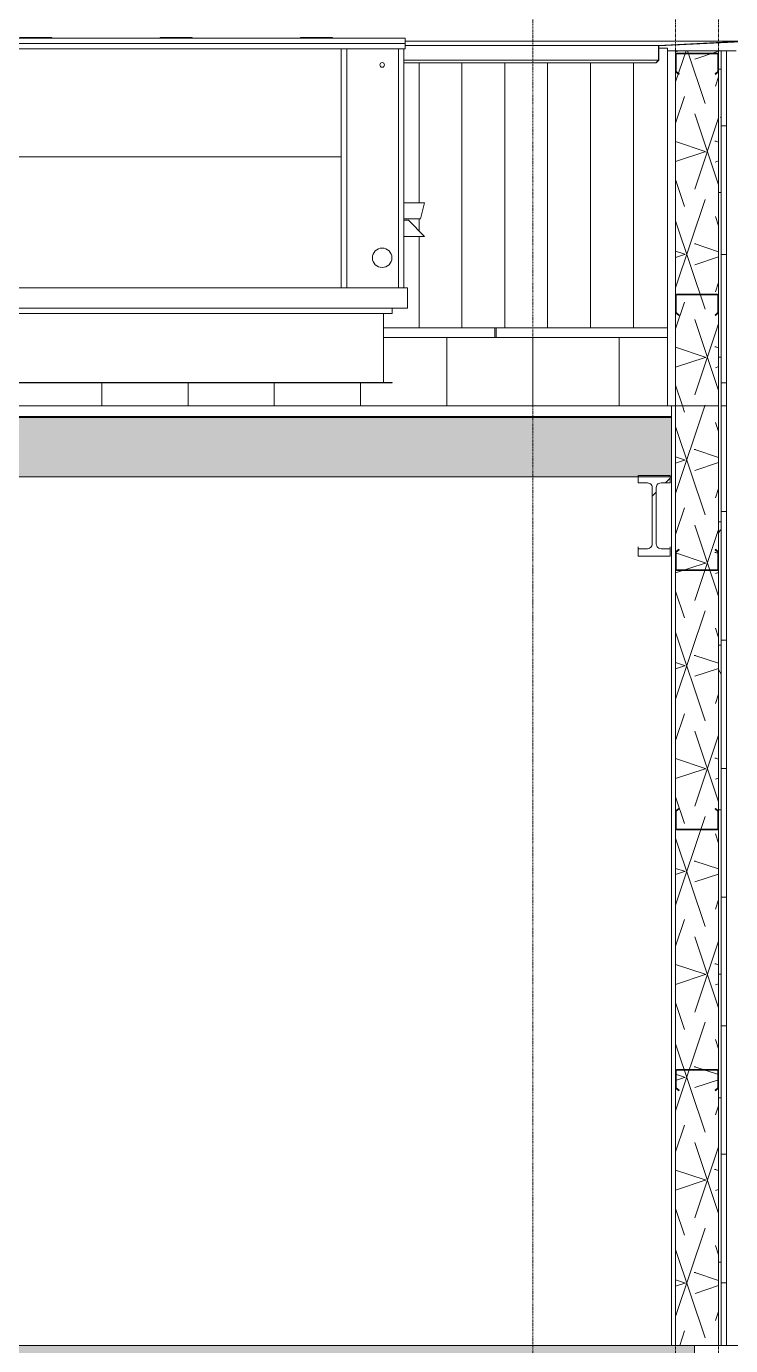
# Model space of a CAD drawing. Header units: inches. Extents: x 21386 to 98862, y -290 to 853.
# Drawn here: x 29693.4 to 29824.8, y 0 to 246.3 of the extents above; entities that cross this region are included whole.
import ezdxf

# ---------------------------------------------------------------- set-up
doc = ezdxf.new("R2010")
doc.units = ezdxf.units.IN
doc.header["$MEASUREMENT"] = 0
doc.linetypes.add('Dash Dot 3_16_', pattern=[0.3125, 0.1875, -0.0625, 0, -0.0625])
doc.linetypes.add('Grid Line 1_2_', pattern=[0.875, 0.5, -0.125, 0.125, -0.125])
for name, color, linetype, lineweight in [('A-ANNO-SYMB', 150, 'Continuous', 9), ('A-CLNG', 13, 'Continuous', 13), ('A-CLNG-PATT', 13, 'Continuous', 25), ('A-FLOR', 192, 'Continuous', 13), ('A-FLOR-LEVL', 51, 'Continuous', 9), ('A-FLOR-MCUT', 51, 'Continuous', 9), ('A-FLOR-PATT', 8, 'Continuous', 25), ('A-ROOF', 132, 'Continuous', 13), ('A-ROOF-PATT', 132, 'Continuous', 13), ('A-WALL', 113, 'Continuous', 13), ('A-WALL-PATT', 111, 'Continuous', 25), ('M-EQPM', 50, 'Continuous', 13), ('S-BEAM', 12, 'Continuous', 13), ('S-GRID', 1, 'Continuous', 9)]:
    doc.layers.add(name, color=color, linetype=linetype, lineweight=lineweight)
pattern_1 = [(0, (22033.272, 107.706), (0, 24), []), (90, (22033.272, 107.706), (-24, 1e-15), [])]
pattern_2 = [(0, (22033.272, 107.706), (30.72, 7.68), [2.534, -20.506, 2.534, -20.506, -122.88]), (0, (22033.272, 107.706), (30.72, 7.68), [-46.08, 2.534, -43.546, 2.534, -20.506, -53.76]), (0, (22033.272, 107.706), (30.72, 7.68), [-115.2, 2.534, -12.826, 2.534, -35.866]), (120, (22044.792, 111.546), (-22.011075, 22.7643004), [2.534, -20.506, 2.534, -20.506, -122.88]), (120, (22044.792, 111.546), (-22.011075, 22.7643004), [-46.08, 2.534, -43.546, 2.534, -20.506, -53.76]), (120, (22044.792, 111.546), (-22.011075, 22.7643004), [-115.2, 2.534, -12.826, 2.534, -35.866]), (240, (22048.632, 126.906), (-8.708925, -30.4443004), [2.534, -20.506, 2.534, -20.506, -122.88]), (240, (22048.632, 126.906), (-8.708925, -30.4443004), [-46.08, 2.534, -43.546, 2.534, -20.506, -53.76]), (240, (22048.632, 126.906), (-8.708925, -30.4443004), [-115.2, 2.534, -12.826, 2.534, -35.866])]
pattern_3 = [(161.57, (22034.232, 108.666), (-7.6802237, -0.0009796), [0, -54.643, 6.067, 0]), (18.43, (22032.312, 108.666), (-7.6802237, 0.0009796), [0, -54.643, 6.067, 0]), (108.43, (22034.232, 108.666), (3.8382953, -19.2013653), [18.211, -42.499]), (71.57, (22032.312, 108.666), (3.8382953, 19.2013653), [18.211, -42.499])]
pattern_4 = [(45, (22033.272, 107.706), (-19.007, 19.007), []), (45, (22033.272, 136.506), (-19.007, 19.007), [])]

# ---------------------------------------------------------------- blocks, each defined once
blk = doc.blocks.new('Struct_Xcel_Sports Complex_rvt-2-Building Section - North_South looking East _ Clinic')
at = {"layer": 'A-FLOR-PATT', "lineweight": 9}
h = blk.add_hatch(dxfattribs=at)
h.set_pattern_fill('FP_26', color=256, style=0, pattern_type=2)
h.set_pattern_definition([(50, (22033.27, 107.706), (55.0854, -4.8198), [5.76, -63.36]), (355, (22033.27, 107.706), (-10.6557, 57.7685), [4.608, -50.688]), (100.451, (22037.863, 107.305), (44.4295, 52.9487), [4.895, -53.848]), (46.184, (22033.27, 123.066), (81.9644, -12.712), [8.64, -95.04]), (96.636, (22040.1, 122.01), (71.7815, 74.8124), [7.343, -80.772]), (351.184, (22033.27, 123.07), (71.782, 74.8124), [6.912, -76.032]), (21, (22040.95, 119.226), (45.842, -30.9215), [5.76, -63.36]), (326, (22040.95, 119.226), (18.687, 55.6915), [4.608, -50.688]), (71.451, (22044.77, 116.65), (64.529, 24.77), [4.895, -53.848]), (37.5, (22033.272, 107.706), (0.9339, 25.5668), [2.534, -47.539, 2.534, -48.922, -50.88]), (37.5, (22033.272, 107.706), (0.9339, 25.5668), [-101.53, 2.534, -48.346]), (7.5, (22033.272, 107.706), (20.20404, 30.2913), [2.534, -26.803, 2.534, -46.387, -19.392]), (7.5, (22033.272, 107.706), (20.20404, 30.2913), [-78.259, 2.534, -16.858]), (327.5, (22016.146, 107.706), (40.9978, -1.7324), [2.534, -16.666, 2.534, -57.37, -79.488]), (327.5, (22016.146, 107.706), (40.9978, -1.7324), [-79.104, 2.534, -76.954]), (317.5, (22008.466, 107.706), (44.7889, 7.6878), [2.534, -22.426, 2.534, -37.248, -56.448]), (317.5, (22008.466, 107.706), (44.7889, 7.6878), [-64.742, 2.534, -53.914])])
h.paths.add_polyline_path([(20899.55, -6), (22790.8, -6), (22790.8, 0), (20899.55, 0), (20899.55, -1.69)], flags=0)
at = {"layer": 'A-FLOR', "color": 7}
blk.add_line((22790.8, 0), (20899.55, 0), dxfattribs=at)
at = {"layer": 'A-FLOR-MCUT', "color": 7, "lineweight": 13}
blk.add_line((22790.8, -6), (22790.8, 0), dxfattribs=at)
blk = doc.blocks.new('Girt_C - 8_D-1405489-Building Section - North_South looking East _ Clinic')
at = {"layer": 'S-BEAM', "color": 7}
for p, q in [((22787.3, 51.37), (22787.3, 48.05)), ((22787.41, 48.11), (22787.41, 51.37)), ((22795.12, 51.55), (22787.49, 51.55)), ((22787.49, 51.45), (22795.12, 51.45)), ((22795.19, 51.37), (22795.19, 48.11)), ((22795.3, 48.05), (22795.3, 51.37)), ((22787.3, 48.05), (22787.88, 47.57)), ((22787.95, 47.66), (22787.41, 48.11)), ((22787.88, 47.57), (22787.95, 47.66)), ((22795.19, 48.11), (22794.66, 47.66)), ((22794.66, 47.66), (22794.73, 47.57)), ((22794.73, 47.57), (22795.3, 48.05))]:
    blk.add_line(p, q, dxfattribs=at)
for centre, radius, start, end in [((22787.49, 51.37), 0.188, 90, 180), ((22787.49, 51.37), 0.0782, 90, 177.8773), ((22795.12, 51.37), 0.187, 360, 90), ((22795.12, 51.37), 0.0782, 3.0424, 90)]:
    blk.add_arc(centre, radius, start, end, dxfattribs=at)
blk = doc.blocks.new('Girt_C - 8_D-1781282-Building Section - North_South looking East _ Clinic')
at = {"layer": 'S-BEAM', "lineweight": 9}
h = blk.add_hatch(dxfattribs=at)
h.set_pattern_fill('FP_18', color=8, style=0, pattern_type=2)
h.set_pattern_definition(pattern_4)
h.paths.add_polyline_path([(22795.12, 96.32), (22795.12, 96.43), (22787.49, 96.43), (22787.49, 96.32)], flags=0)
h.paths.add_polyline_path([(22787.41, 96.5), (22787.41, 99.77), (22787.95, 100.22), (22787.88, 100.3), (22787.3, 99.82), (22787.3, 96.51)], flags=0)
h.paths.add_polyline_path([(22795.19, 96.5), (22795.3, 96.51), (22795.3, 99.82), (22794.73, 100.3), (22794.66, 100.22), (22795.19, 99.77)], flags=0)
at = {"layer": 'S-BEAM', "color": 7}
for p, q in [((22787.88, 100.3), (22787.3, 99.82)), ((22787.3, 99.82), (22787.3, 96.51)), ((22787.41, 99.77), (22787.95, 100.22)), ((22787.41, 96.5), (22787.41, 99.77)), ((22787.95, 100.22), (22787.88, 100.3)), ((22794.73, 100.3), (22794.66, 100.22)), ((22794.66, 100.22), (22795.19, 99.77)), ((22795.3, 99.82), (22794.73, 100.3)), ((22795.19, 99.77), (22795.19, 96.5)), ((22795.3, 96.51), (22795.3, 99.82)), ((22795.12, 96.43), (22787.49, 96.43)), ((22787.49, 96.32), (22795.12, 96.32))]:
    blk.add_line(p, q, dxfattribs=at)
for centre, radius, start, end in [((22787.49, 96.51), 0.187, 180, 270), ((22787.49, 96.51), 0.0782, 183.0424, 270), ((22795.12, 96.51), 0.188, 270, 0), ((22795.12, 96.51), 0.0782, 270, 357.8773)]:
    blk.add_arc(centre, radius, start, end, dxfattribs=at)
blk = doc.blocks.new('W-Wide Flange - 1_-5_-1341919-Building Section - North_South looking East _ Clinic')
at = {"layer": 'S-BEAM', "lineweight": 9}
h = blk.add_hatch(dxfattribs=at)
h.set_pattern_fill('FP_18', color=8, style=0, pattern_type=2)
h.set_pattern_definition(pattern_4)
h.paths.add_polyline_path([(22782.13, 147.41), (22786.3, 147.41), (22786.3, 148.77), (22784.37, 148.79), (22784.01, 148.97), (22783.77, 149.28), (22783.68, 149.67), (22783.7, 160.37), (22783.87, 160.73), (22784.18, 160.97), (22784.57, 161.06), (22786.3, 161.06), (22786.3, 162.42), (22780.3, 162.42), (22780.3, 161.06), (22782.24, 161.04), (22782.59, 160.87), (22782.84, 160.56), (22782.93, 160.17), (22782.91, 149.46), (22782.73, 149.11), (22782.42, 148.86), (22782.04, 148.77), (22780.3, 148.77), (22780.3, 147.41)], flags=0)
at = {"layer": 'S-BEAM', "color": 7}
for p, q in [((22786.3, 162.42), (22780.3, 162.42)), ((22780.3, 162.42), (22780.3, 161.06)), ((22780.3, 161.06), (22782.04, 161.06)), ((22782.93, 160.17), (22782.93, 149.66)), ((22783.68, 149.66), (22783.68, 160.17)), ((22784.57, 161.06), (22786.3, 161.06)), ((22786.3, 161.06), (22786.3, 162.42)), ((22782.04, 148.77), (22780.3, 148.77)), ((22780.3, 148.77), (22780.3, 147.41)), ((22786.3, 148.77), (22784.57, 148.77)), ((22786.3, 147.41), (22786.3, 148.77)), ((22780.3, 147.41), (22786.3, 147.41))]:
    blk.add_line(p, q, dxfattribs=at)
at = {"layer": 'S-BEAM', "color": 8, "lineweight": 9}
for p, q in [((22780.3, 149.12), (22780.3, 148.77)), ((22786.3, 148.77), (22786.3, 149.12))]:
    blk.add_line(p, q, dxfattribs=at)
at = {"layer": 'S-BEAM', "color": 7, "flags": 128}
for points in [[(22782.04, 161.06), (22782.24, 161.04), (22782.42, 160.97), (22782.59, 160.87), (22782.73, 160.73), (22782.84, 160.56), (22782.91, 160.37), (22782.93, 160.17)], [(22783.68, 160.17), (22783.7, 160.37), (22783.77, 160.56), (22783.87, 160.73), (22784.01, 160.87), (22784.18, 160.97), (22784.37, 161.04), (22784.57, 161.06)], [(22782.93, 149.66), (22782.91, 149.46), (22782.84, 149.28), (22782.73, 149.11), (22782.59, 148.97), (22782.42, 148.86), (22782.24, 148.79), (22782.04, 148.77)], [(22784.57, 148.77), (22784.37, 148.79), (22784.18, 148.86), (22784.01, 148.97), (22783.87, 149.11), (22783.77, 149.28), (22783.7, 149.46), (22783.68, 149.66)]]:
    blk.add_lwpolyline(points, dxfattribs=at)
blk = doc.blocks.new('Girt_C - 8_D-1782473-Building Section - North_South looking East _ Clinic')
at = {"layer": 'S-BEAM', "color": 7}
for p, q in [((22787.3, 241.11), (22787.3, 237.8)), ((22787.41, 237.85), (22787.41, 241.11)), ((22795.12, 241.3), (22787.49, 241.3)), ((22787.49, 241.19), (22795.12, 241.19)), ((22795.19, 241.11), (22795.19, 237.85)), ((22795.3, 237.8), (22795.3, 241.11)), ((22787.3, 237.8), (22787.88, 237.31)), ((22787.95, 237.4), (22787.41, 237.85)), ((22787.88, 237.31), (22787.95, 237.4)), ((22795.19, 237.85), (22794.66, 237.4)), ((22794.66, 237.4), (22794.73, 237.31)), ((22794.73, 237.31), (22795.3, 237.8))]:
    blk.add_line(p, q, dxfattribs=at)
for centre, radius, start, end in [((22787.49, 241.11), 0.188, 90, 180), ((22787.49, 241.11), 0.0782, 90, 176.9576), ((22795.12, 241.11), 0.188, 0, 90), ((22795.12, 241.11), 0.0782, 2.1227, 90)]:
    blk.add_arc(centre, radius, start, end, dxfattribs=at)
blk = doc.blocks.new('Girt_C - 8_D-1781644-Building Section - North_South looking East _ Clinic')
at = {"layer": 'S-BEAM', "lineweight": 9}
h = blk.add_hatch(dxfattribs=at)
h.set_pattern_fill('FP_18', color=8, style=0, pattern_type=2)
h.set_pattern_definition(pattern_4)
h.paths.add_polyline_path([(22787.49, 144.69), (22795.12, 144.69), (22795.12, 144.8), (22787.49, 144.79)], flags=0)
h.paths.add_polyline_path([(22795.19, 144.87), (22795.3, 144.88), (22795.3, 148.19), (22794.73, 148.67), (22794.66, 148.59), (22795.19, 148.14)], flags=0)
h.paths.add_polyline_path([(22787.41, 144.87), (22787.41, 148.14), (22787.95, 148.59), (22787.88, 148.67), (22787.3, 148.19), (22787.3, 144.88)], flags=0)
at = {"layer": 'S-BEAM', "color": 7}
for p, q in [((22787.88, 148.67), (22787.3, 148.19)), ((22787.3, 148.19), (22787.3, 144.88)), ((22787.41, 148.14), (22787.95, 148.59)), ((22787.41, 144.87), (22787.41, 148.14)), ((22787.95, 148.59), (22787.88, 148.67)), ((22794.73, 148.67), (22794.66, 148.59)), ((22794.66, 148.59), (22795.19, 148.14)), ((22795.3, 148.19), (22794.73, 148.67)), ((22795.19, 148.14), (22795.19, 144.87)), ((22795.3, 144.88), (22795.3, 148.19)), ((22795.12, 144.8), (22787.49, 144.8)), ((22787.49, 144.69), (22795.12, 144.69))]:
    blk.add_line(p, q, dxfattribs=at)
for centre, radius, start, end in [((22787.49, 144.88), 0.188, 180, 270), ((22787.49, 144.88), 0.0782, 182.1227, 270), ((22795.12, 144.88), 0.188, 270, 0), ((22795.12, 144.88), 0.0782, 270, 356.9576)]:
    blk.add_arc(centre, radius, start, end, dxfattribs=at)
blk = doc.blocks.new('Girt_C - 8_D-V40-Building Section - North_South looking East _ Clinic')
at = {"layer": 'S-BEAM', "color": 7}
for p, q in [((22787.3, 196.11), (22787.3, 192.8)), ((22787.41, 192.85), (22787.41, 196.11)), ((22795.12, 196.3), (22787.49, 196.3)), ((22787.49, 196.19), (22795.12, 196.19)), ((22795.19, 196.11), (22795.19, 192.85)), ((22795.3, 192.8), (22795.3, 196.11)), ((22787.3, 192.8), (22787.88, 192.31)), ((22787.95, 192.4), (22787.41, 192.85)), ((22787.88, 192.31), (22787.95, 192.4)), ((22795.19, 192.85), (22794.66, 192.4)), ((22794.66, 192.4), (22794.73, 192.31)), ((22794.73, 192.31), (22795.3, 192.8))]:
    blk.add_line(p, q, dxfattribs=at)
for centre, radius, start, end in [((22787.49, 196.11), 0.188, 90, 180), ((22787.49, 196.11), 0.0782, 90, 176.9576), ((22795.12, 196.11), 0.188, 0, 90), ((22795.12, 196.11), 0.0782, 2.1227, 90)]:
    blk.add_arc(centre, radius, start, end, dxfattribs=at)
blk = doc.blocks.new('AHU-Rooftop-Carrier 48TC 15-28 ton - TC017-1749339-Building Section - North_South looking East _ Clinic')
at = {"layer": 'M-EQPM', "color": 8, "lineweight": 9}
for p, q in [((22651.4, 243.08), (22651.4, 244.08)), ((22651.4, 244.08), (22736.83, 244.08)), ((22664.93, 244.21), (22670.93, 244.21)), ((22664.93, 244.08), (22664.93, 244.21)), ((22670.93, 244.21), (22670.93, 244.08)), ((22691.12, 244.21), (22697.12, 244.21)), ((22691.12, 244.08), (22691.12, 244.21)), ((22697.12, 244.21), (22697.12, 244.08)), ((22717.3, 244.21), (22723.3, 244.21)), ((22717.3, 244.08), (22717.3, 244.21)), ((22723.3, 244.21), (22723.3, 244.08)), ((22736.83, 244.08), (22736.83, 243.08)), ((22651.4, 242.08), (22651.4, 243.08)), ((22651.4, 243.08), (22736.83, 243.08)), ((22651.65, 242.08), (22651.4, 242.08)), ((22651.65, 242.08), (22736.58, 242.08)), ((22651.65, 197.46), (22651.65, 242.08)), ((22652.65, 242.08), (22652.65, 197.46)), ((22724.93, 242.08), (22724.93, 197.46)), ((22725.93, 242.08), (22725.93, 197.46)), ((22735.58, 242.08), (22735.58, 197.46)), ((22736.83, 242.08), (22736.58, 242.08)), ((22736.58, 242.08), (22736.58, 197.46)), ((22736.83, 243.08), (22736.83, 242.08)), ((22652.65, 221.96), (22724.93, 221.96)), ((22736.58, 213.33), (22740.46, 213.33)), ((22740.46, 213.33), (22739.71, 210.33)), ((22739.71, 210.33), (22736.58, 210.33)), ((22736.58, 210.08), (22737.46, 210.08)), ((22737.46, 210.08), (22740.46, 207.08)), ((22740.46, 207.08), (22736.58, 207.08)), ((22650.93, 193.71), (22650.93, 197.46)), ((22650.93, 197.46), (22651.65, 197.46)), ((22651.65, 197.46), (22736.58, 197.46)), ((22736.58, 197.46), (22737.3, 197.46)), ((22737.3, 197.46), (22737.3, 193.71)), ((22737.3, 193.71), (22650.93, 193.71)), ((22653.8, 193.71), (22734.43, 193.71)), ((22653.8, 192.71), (22653.8, 193.71)), ((22655.43, 192.71), (22653.8, 192.71)), ((22655.43, 192.71), (22732.8, 192.71)), ((22655.43, 179.83), (22655.43, 192.71)), ((22734.43, 192.71), (22732.8, 192.71)), ((22732.8, 192.71), (22732.8, 179.83)), ((22734.43, 193.71), (22734.43, 192.71)), ((22653.8, 179.71), (22653.8, 179.83)), ((22653.8, 179.83), (22655.43, 179.83)), ((22655.43, 179.83), (22732.8, 179.83)), ((22732.8, 179.83), (22734.43, 179.83)), ((22734.43, 179.83), (22734.43, 179.71)), ((22734.43, 179.71), (22653.8, 179.71))]:
    blk.add_line(p, q, dxfattribs=at)
for centre, radius in [((22732.55, 239.08), 0.438), ((22732.55, 203.08), 1.81)]:
    blk.add_circle(centre, radius, dxfattribs=at)

msp = doc.modelspace()

# ---------------------------------------------------------------- hatches: boundary and pattern name
at = {"layer": 'A-CLNG-PATT', "lineweight": 9}
h = msp.add_hatch(dxfattribs=at)
h.set_pattern_fill('FP_22', color=8, style=0, pattern_type=2)
h.set_pattern_definition(pattern_3)
h.paths.add_polyline_path([(28881.81, 162.17), (29813.81, 162.17), (29813.81, 173.3), (27918.81, 173.3), (27918.81, 162.17), (28881.19, 162.17)], flags=0)
at = {"layer": 'A-ROOF-PATT', "lineweight": 9}
h = msp.add_hatch(dxfattribs=at)
h.set_pattern_fill('FP_23', color=8, style=0, pattern_type=2)
h.set_pattern_definition([(90, (180.953, -760.156), (-16.082, 1e-15), [])])
h.paths.add_polyline_path([(27916.31, 175.44), (29813.06, 175.46), (29813.06, 188.22), (29760.06, 188.22), (29760.06, 179.83), (29761.69, 179.83), (29761.69, 179.71), (29681.06, 179.71), (29681.06, 179.83), (29682.69, 179.83), (29682.69, 188.22), (29587.63, 188.22), (29587.63, 177.08), (29543.63, 177.08), (29543.63, 187.08), (29508.31, 187.08), (29508.31, 188.22), (29475.81, 188.15), (29475.81, 182.6), (29416.31, 182.6), (29416.31, 188.72), (29399.06, 188.71), (29399.06, 187.71), (29397.81, 187.71), (29397.81, 187.44), (29381.31, 187.44), (29381.31, 186.63), (29380.74, 186.15), (29380.67, 186.23), (29380.67, 187.44), (29379.26, 187.44), (29379.24, 176.41), (29378.18, 176.35), (29375.36, 176.41), (29375.36, 187.44), (29373.96, 187.44), (29373.89, 186.15), (29373.31, 186.68), (29373.31, 187.44), (29372.81, 187.44), (29372.81, 176.44), (29370, 176.44), (29370, 187.44), (28149.06, 187.45), (28149.06, 187.6), (27916.31, 187.6), (27916.31, 183.85)], flags=0)
at = {"layer": 'A-WALL-PATT', "lineweight": 9}
h = msp.add_hatch(dxfattribs=at)
h.set_pattern_fill('FP_29', color=8, style=0, pattern_type=2)
h.set_pattern_definition([(90, (22446.678, 146.25), (-8, 5e-16), [])])
h.paths.add_polyline_path([(29475.81, 190), (29508.31, 190), (29508.31, 239.46), (29475.81, 239.46), (29475.81, 193.61)], flags=0)
h.paths.add_polyline_path([(29809.39, 190), (29813.06, 190), (29813.06, 242.2), (29811.44, 242.2), (29811.38, 239.91), (29810.83, 239.46), (29763.85, 239.46), (29763.85, 213.33), (29767.72, 213.33), (29766.97, 210.33), (29763.85, 210.33), (29763.85, 210.08), (29764.72, 210.08), (29767.72, 207.08), (29763.85, 207.08), (29763.85, 197.46), (29764.56, 197.46), (29764.56, 193.71), (29761.69, 193.71), (29761.69, 192.71), (29760.06, 192.71), (29760.06, 190), (29790.02, 190)], flags=0)
h.paths.add_polyline_path([(29682.69, 190), (29682.69, 192.71), (29681.06, 192.71), (29681.06, 193.71), (29678.19, 193.71), (29678.19, 197.46), (29678.91, 197.46), (29678.91, 239.46), (29571.69, 239.46), (29571.69, 228.71), (29587.63, 228.71), (29587.63, 190), (29681.06, 190)], flags=0)
h = msp.add_hatch(dxfattribs=at)
h.set_pattern_fill('FP_22', color=8, style=0, pattern_type=2)
h.set_pattern_definition(pattern_3)
h.paths.add_polyline_path([(29822.56, 175.44), (29822.56, 241.75), (29814.56, 241.75), (29814.56, 175.44)], flags=0)
h = msp.add_hatch(dxfattribs=at)
h.set_pattern_fill('FP_21', color=8, style=0, pattern_type=2)
h.set_pattern_definition(pattern_2)
h.paths.add_polyline_path([(29823.06, 175.44), (29823.06, 241.75), (29822.56, 241.75), (29822.56, 175.44)], flags=0)
h = msp.add_hatch(dxfattribs=at)
h.set_pattern_fill('FP_20', color=8, style=0, pattern_type=2)
h.set_pattern_definition(pattern_1)
h.paths.add_polyline_path([(29824.06, 175.44), (29824.06, 241.75), (29823.06, 241.75), (29823.06, 175.44)], flags=0)
h = msp.add_hatch(dxfattribs=at)
h.set_pattern_fill('FP_31', color=8, style=0, pattern_type=2)
h.set_pattern_definition([(0, (22446.93, 146.62), (-193, 193), [48, -145]), (90, (22446.93, 146.62), (-193, 1e-14), [96, -97]), (180, (22494.93, 242.62), (-193, 193), [48, -145]), (90, (22494.93, 146.62), (-193, 1e-14), [96, -97]), (180, (22494.93, 243.12), (-193, 193), [48, -145]), (90, (22494.93, 243.12), (-193, 1e-14), [96, -97]), (0, (22446.93, 339.12), (-193, 193), [48, -145]), (90, (22446.93, 243.12), (-193, 1e-14), [96, -97]), (0, (22495.18, 194.38), (-193, 193), [48, -145]), (90, (22495.18, 146.25), (-193, 1e-14), [48.125, -144.875]), (90, (22543.18, 146.25), (-193, 1e-14), [48.125, -144.875]), (0, (22495.18, 290.88), (-193, 193), [48, -145]), (90, (22495.18, 194.88), (-193, 1e-14), [96, -97]), (180, (22543.18, 194.88), (-193, 193), [48, -145]), (90, (22543.18, 194.88), (-193, 1e-14), [96, -97]), (90, (22495.18, 291.38), (-193, 1e-14), [48, -145]), (180, (22543.18, 291.38), (-193, 193), [48, -145]), (90, (22543.18, 291.38), (-193, 1e-14), [48, -145]), (0, (22543.43, 146.62), (-193, 193), [48, -145]), (90, (22543.43, 146.62), (-193, 1e-14), [96, -97]), (180, (22591.43, 242.62), (-193, 193), [48, -145]), (90, (22591.43, 146.62), (-193, 1e-14), [96, -97]), (180, (22591.43, 243.12), (-193, 193), [48, -145]), (90, (22591.43, 243.12), (-193, 1e-14), [96, -97]), (0, (22543.43, 339.12), (-193, 193), [48, -145]), (90, (22543.43, 243.12), (-193, 1e-14), [96, -97]), (0, (22591.68, 194.38), (-193, 193), [48, -145]), (90, (22591.68, 146.25), (-193, 1e-14), [48.125, -144.875]), (90, (22639.68, 146.25), (-193, 1e-14), [48.125, -144.875]), (0, (22591.68, 290.88), (-193, 193), [48, -145]), (90, (22591.68, 194.88), (-193, 1e-14), [96, -97]), (180, (22639.68, 194.88), (-193, 193), [48, -145]), (90, (22639.68, 194.88), (-193, 1e-14), [96, -97]), (90, (22591.68, 291.38), (-193, 1e-14), [48, -145]), (180, (22639.68, 291.38), (-193, 193), [48, -145]), (90, (22639.68, 291.38), (-193, 1e-14), [48, -145])])
h.paths.add_polyline_path([(29679.63, 160.43), (29679.63, 162.17), (29637.65, 162.17), (29673.83, 160.67)], flags=0)
h.paths.add_polyline_path([(29508.31, 188.22), (29508.31, 190), (29475.81, 189.98), (29475.81, 188.22), (29480.17, 188.22)], flags=0)
h.paths.add_polyline_path([(29587.63, 188.22), (29682.69, 188.22), (29682.69, 190), (29587.63, 190), (29587.63, 188.69)], flags=0)
h.paths.add_polyline_path([(29790.02, 188.22), (29813.06, 188.22), (29813.06, 190), (29760.06, 190), (29760.06, 188.22)], flags=0)
h = msp.add_hatch(dxfattribs=at)
h.set_pattern_fill('FP_22', color=8, style=0, pattern_type=2)
h.set_pattern_definition(pattern_3)
h.paths.add_polyline_path([(29822.56, 0), (29822.56, 175.44), (29814.56, 175.44), (29814.56, 0)], flags=0)
h = msp.add_hatch(dxfattribs=at)
h.set_pattern_fill('FP_21', color=8, style=0, pattern_type=2)
h.set_pattern_definition(pattern_2)
h.paths.add_polyline_path([(29823.06, 0), (29823.06, 175.44), (29822.56, 175.44), (29822.56, 0)], flags=0)
h = msp.add_hatch(dxfattribs=at)
h.set_pattern_fill('FP_20', color=8, style=0, pattern_type=2)
h.set_pattern_definition(pattern_1)
h.paths.add_polyline_path([(29824.06, 0), (29824.06, 175.44), (29823.06, 175.44), (29823.06, 0)], flags=0)

# ---------------------------------------------------------------- linework, layer by layer
at = {"layer": 'A-ANNO-SYMB', "linetype": 'Dash Dot 3_16_'}
msp.add_line((29787.94, 261.25), (29787.94, -26.28), dxfattribs=at)
at = {"layer": 'A-CLNG', "color": 7}
for p, q in [((29813.81, 173.3), (27918.81, 173.3)), ((29383.81, 162.17), (29813.81, 162.17))]:
    msp.add_line(p, q, dxfattribs=at)
at = {"layer": 'A-FLOR-LEVL', "linetype": 'Grid Line 1_2_'}
msp.add_line((27388.86, 0), (30688.15, 0), dxfattribs=at)
at = {"layer": 'A-ROOF', "color": 8, "lineweight": 9}
msp.add_line((29813.06, 188.22), (29760.06, 188.22), dxfattribs=at)
at = {"layer": 'A-ROOF', "color": 7}
for p, q in [((29813.06, 175.44), (27916.31, 175.44)), ((29813.81, 173.43), (29813.81, 175.44)), ((27916.31, 173.43), (29813.81, 173.43))]:
    msp.add_line(p, q, dxfattribs=at)
at = {"layer": 'A-WALL', "color": 8, "lineweight": 9}
for p, q in [((29826.88, 243.5), (29764.1, 243.5)), ((29811.38, 242.69), (29764.1, 242.69)), ((29813.06, 242.2), (29811.43, 242.2)), ((29813.06, 241.75), (29813.06, 242.2)), ((29811.38, 240), (29763.85, 240)), ((29810.88, 239.5), (29763.85, 239.5)), ((29810.92, 239.46), (29763.85, 239.46)), ((29760.06, 190), (29813.06, 190))]:
    msp.add_line(p, q, dxfattribs=at)
at = {"layer": 'A-WALL', "color": 7}
for p, q in [((29826.88, 243.5), (29811.38, 242.69)), ((29811.38, 242.69), (29811.38, 240)), ((29811.44, 242.63), (29826.81, 243.43)), ((29811.44, 239.97), (29811.44, 242.63)), ((29825.88, 241.75), (29813.06, 241.75)), ((29813.06, 241.75), (29813.06, 175.44)), ((29814.56, 0), (29814.56, 241.75)), ((29822.56, 0), (29822.56, 241.75)), ((29823.06, 0), (29823.06, 241.75)), ((29824.06, 0), (29824.06, 241.75)), ((29811.38, 240), (29810.88, 239.5)), ((29810.88, 239.5), (29810.92, 239.46)), ((29810.92, 239.46), (29811.44, 239.97)), ((29813.06, 175.44), (29822.56, 175.44)), ((29824.06, 175.44), (29823.06, 175.44)), ((29813.81, 173.43), (29813.81, 0)), ((29813.81, 0), (29825.88, 0))]:
    msp.add_line(p, q, dxfattribs=at)
at = {"layer": 'S-GRID', "linetype": 'Grid Line 1_2_'}
for p, q in [((29814.56, -132.76), (29814.56, 738.66)), ((29814.56, -132.76), (29814.56, 738.66)), ((29822.56, -132.76), (29822.56, 738.66)), ((29822.56, -132.76), (29822.56, 738.66))]:
    msp.add_line(p, q, dxfattribs=at)

# ---------------------------------------------------------------- block references
at = {"color": 50, "lineweight": 5}
msp.add_blockref('Struct_Xcel_Sports Complex_rvt-2-Building Section - North_South looking East _ Clinic', (7027.26, 0), dxfattribs=at)
at = {"layer": 'M-EQPM', "color": 8, "lineweight": 9}
msp.add_blockref('AHU-Rooftop-Carrier 48TC 15-28 ton - TC017-1749339-Building Section - North_South looking East _ Clinic', (7027.26, 0), dxfattribs=at)
at = {"layer": 'S-BEAM', "color": 8, "lineweight": 9}
for name in ['Girt_C - 8_D-1782473-Building Section - North_South looking East _ Clinic', 'Girt_C - 8_D-V40-Building Section - North_South looking East _ Clinic', 'W-Wide Flange - 1_-5_-1341919-Building Section - North_South looking East _ Clinic', 'Girt_C - 8_D-1781644-Building Section - North_South looking East _ Clinic', 'Girt_C - 8_D-1781282-Building Section - North_South looking East _ Clinic', 'Girt_C - 8_D-1405489-Building Section - North_South looking East _ Clinic']:
    msp.add_blockref(name, (7027.26, 0), dxfattribs=at)

doc.saveas('drawing.dxf')
